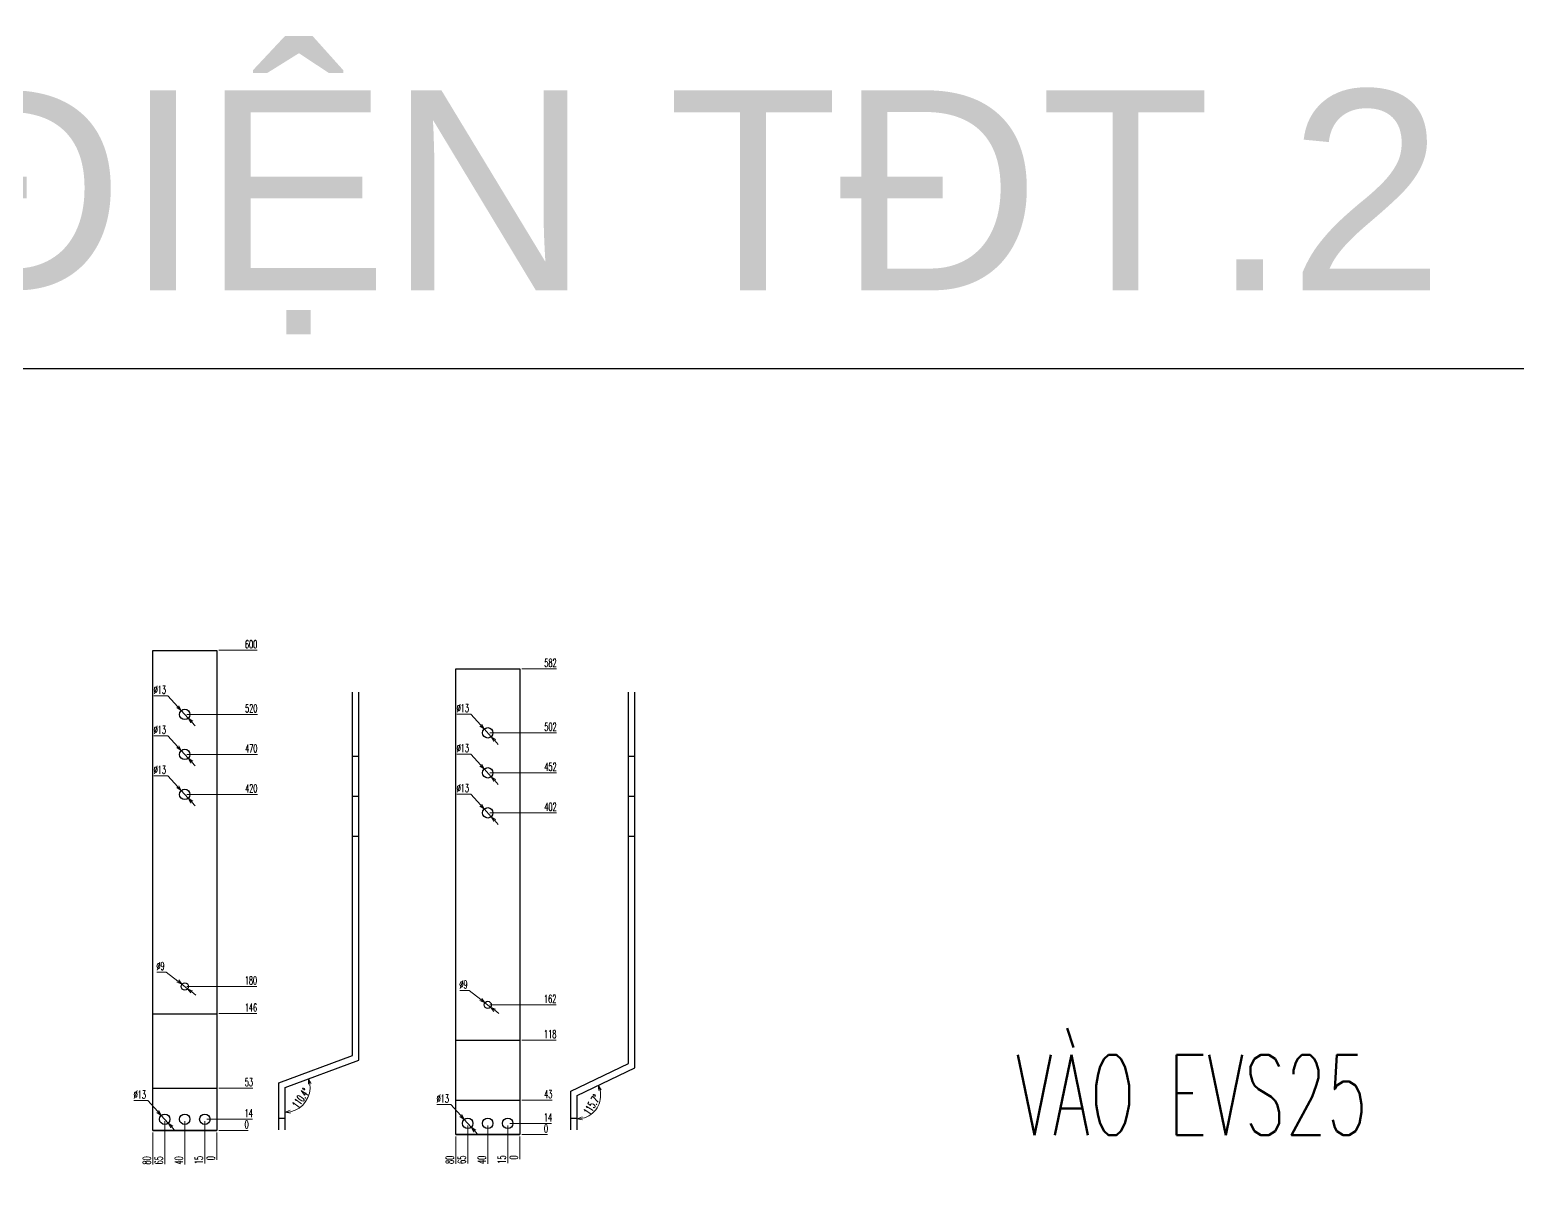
# Model space of a CAD drawing. Header units: millimetres. Extents: x 173893 to 258446, y -176540 to -123824.
# Drawn here: x 198085 to 199944, y -125269 to -123824 of the extents above; entities that cross this region are included whole.
import ezdxf
from ezdxf.enums import TextEntityAlignment as Align

# ---------------------------------------------------------------- set-up
doc = ezdxf.new("R2010")
doc.units = ezdxf.units.MM
doc.header["$LTSCALE"] = 3
doc.layers.add('@.DM. NÉT CHÍNH', color=7, linetype='Continuous')
doc.layers.add('@.VISIBLE', color=7, linetype='Continuous')
doc.styles.add('Ann_w01', font='romans.shx', dxfattribs={"width": 0.6, "bigfont": 'chineset.shx'})
doc.styles.add('Arial', font='arial.ttf')
doc.dimstyles.new('Dim 01_SC05', dxfattribs={"dimscale": 5, "dimtxt": 2, "dimasz": 1.3, "dimexe": 0.5, "dimexo": 0.5, "dimgap": 0.5, "dimtad": 1, "dimtoh": 1, "dimdec": 1, "dimzin": 12, "dimdsep": 46, "dimtxsty": 'Ann_w01', "dimblk": 'OPEN30', "dimcen": 1.5, "dimclrd": 6, "dimclre": 6, "dimclrt": 3, "dimadec": 1, "dimazin": 3, "dimtm": 1e-09, "dimtfac": 1, "dimtdec": 1, "dimtmove": 0, "dimatfit": 3, "dimldrblk": 'OPEN30', "dimfxl": 1, "dimtolj": 1, "dimlwd": 20, "dimlwe": 20, "dimarcsym": 0})

# ---------------------------------------------------------------- blocks, each defined once
blk = doc.blocks.new('*D1988')
at = {"layer": '@.DM. NÉT CHÍNH', "color": 6, "linetype": 'Continuous', "lineweight": 20, "transparency": 16777216}
blk.add_line((198321.4, -125199.7), (198358.3, -125199.7), dxfattribs=at)
at = {"layer": 'Defpoints', "color": 0, "linetype": 'Continuous', "transparency": 16777216}
for p in [(198318.9, -125199.7), (198318.9, -125199.7), (198351.8, -125199.7)]:
    blk.add_point(p, dxfattribs=at)
at = {"layer": '@.DM. NÉT CHÍNH', "color": 3, "linetype": 'Continuous', "transparency": 16777216, "insert": (198356.3, -125192.2), "char_height": 10, "attachment_point": 5, "style": 'Ann_w01'}
blk.add_mtext('\\A1;0', dxfattribs=at)
blk = doc.blocks.new('_Open30')
at = {"color": 0, "linetype": 'ByBlock', "lineweight": -2}
for p, q in [((-1, 0.27), (0, 0)), ((0, 0), (-1, -0.27)), ((0, 0), (-1, 0))]:
    blk.add_line(p, q, dxfattribs=at)
blk = doc.blocks.new('*D1989')
at = {"layer": '@.DM. NÉT CHÍNH', "color": 6, "linetype": 'Continuous', "lineweight": 20, "transparency": 16777216}
blk.add_line((198306.4, -125185.7), (198363.4, -125185.7), dxfattribs=at)
at = {"layer": 'Defpoints', "color": 0, "linetype": 'Continuous', "transparency": 16777216}
for p in [(198303.9, -125185.7), (198351.8, -125185.7), (198318.9, -125199.7)]:
    blk.add_point(p, dxfattribs=at)
at = {"layer": '@.DM. NÉT CHÍNH', "color": 3, "linetype": 'Continuous', "transparency": 16777216, "insert": (198358.8, -125178.2), "char_height": 10, "attachment_point": 5, "style": 'Ann_w01'}
blk.add_mtext('\\A1;14', dxfattribs=at)
blk = doc.blocks.new('*D1990')
at = {"layer": '@.DM. NÉT CHÍNH', "color": 6, "linetype": 'Continuous', "lineweight": 20, "transparency": 16777216}
blk.add_line((198321.4, -125146.7), (198364, -125146.7), dxfattribs=at)
at = {"layer": 'Defpoints', "color": 0, "linetype": 'Continuous', "transparency": 16777216}
for p in [(198318.9, -125146.7), (198351.8, -125146.7), (198318.9, -125199.7)]:
    blk.add_point(p, dxfattribs=at)
at = {"layer": '@.DM. NÉT CHÍNH', "color": 3, "linetype": 'Continuous', "transparency": 16777216, "insert": (198359.1, -125139.2), "char_height": 10, "attachment_point": 5, "style": 'Ann_w01'}
blk.add_mtext('\\A1;53', dxfattribs=at)
blk = doc.blocks.new('*D1991')
at = {"layer": '@.DM. NÉT CHÍNH', "color": 6, "linetype": 'Continuous', "lineweight": 20, "transparency": 16777216}
blk.add_line((198321.4, -125053.7), (198368.8, -125053.7), dxfattribs=at)
at = {"layer": 'Defpoints', "color": 0, "linetype": 'Continuous', "transparency": 16777216}
for p in [(198318.9, -125053.7), (198351.8, -125053.7), (198318.9, -125199.7)]:
    blk.add_point(p, dxfattribs=at)
at = {"layer": '@.DM. NÉT CHÍNH', "color": 3, "linetype": 'Continuous', "transparency": 16777216, "insert": (198361.6, -125046.2), "char_height": 10, "attachment_point": 5, "style": 'Ann_w01'}
blk.add_mtext('\\A1;146', dxfattribs=at)
blk = doc.blocks.new('*D1992')
at = {"layer": '@.DM. NÉT CHÍNH', "color": 6, "linetype": 'Continuous', "lineweight": 20, "transparency": 16777216}
blk.add_line((198281.4, -124779.7), (198369.7, -124779.7), dxfattribs=at)
at = {"layer": 'Defpoints', "color": 0, "linetype": 'Continuous', "transparency": 16777216}
for p in [(198278.9, -124779.7), (198351.8, -124779.7), (198318.9, -125199.7)]:
    blk.add_point(p, dxfattribs=at)
at = {"layer": '@.DM. NÉT CHÍNH', "color": 3, "linetype": 'Continuous', "transparency": 16777216, "insert": (198362, -124772.2), "char_height": 10, "attachment_point": 5, "style": 'Ann_w01'}
blk.add_mtext('\\A1;420', dxfattribs=at)
blk = doc.blocks.new('*D1993')
at = {"layer": '@.DM. NÉT CHÍNH', "color": 6, "linetype": 'Continuous', "lineweight": 20, "transparency": 16777216}
blk.add_line((198281.4, -124729.7), (198369.7, -124729.7), dxfattribs=at)
at = {"layer": 'Defpoints', "color": 0, "linetype": 'Continuous', "transparency": 16777216}
for p in [(198278.9, -124729.7), (198351.8, -124729.7), (198318.9, -125199.7)]:
    blk.add_point(p, dxfattribs=at)
at = {"layer": '@.DM. NÉT CHÍNH', "color": 3, "linetype": 'Continuous', "transparency": 16777216, "insert": (198362, -124722.2), "char_height": 10, "attachment_point": 5, "style": 'Ann_w01'}
blk.add_mtext('\\A1;470', dxfattribs=at)
blk = doc.blocks.new('*D1994')
at = {"layer": '@.DM. NÉT CHÍNH', "color": 6, "linetype": 'Continuous', "lineweight": 20, "transparency": 16777216}
blk.add_line((198281.4, -124679.7), (198369.7, -124679.7), dxfattribs=at)
at = {"layer": 'Defpoints', "color": 0, "linetype": 'Continuous', "transparency": 16777216}
for p in [(198278.9, -124679.7), (198351.8, -124679.7), (198318.9, -125199.7)]:
    blk.add_point(p, dxfattribs=at)
at = {"layer": '@.DM. NÉT CHÍNH', "color": 3, "linetype": 'Continuous', "transparency": 16777216, "insert": (198362, -124672.2), "char_height": 10, "attachment_point": 5, "style": 'Ann_w01'}
blk.add_mtext('\\A1;520', dxfattribs=at)
blk = doc.blocks.new('*D1995')
at = {"layer": '@.DM. NÉT CHÍNH', "color": 6, "linetype": 'Continuous', "lineweight": 20, "transparency": 16777216}
blk.add_line((198321.4, -124599.7), (198369.4, -124599.7), dxfattribs=at)
at = {"layer": 'Defpoints', "color": 0, "linetype": 'Continuous', "transparency": 16777216}
for p in [(198318.9, -124599.7), (198351.8, -124599.7), (198318.9, -125199.7)]:
    blk.add_point(p, dxfattribs=at)
at = {"layer": '@.DM. NÉT CHÍNH', "color": 3, "linetype": 'Continuous', "transparency": 16777216, "insert": (198361.8, -124592.2), "char_height": 10, "attachment_point": 5, "style": 'Ann_w01'}
blk.add_mtext('\\A1;600', dxfattribs=at)
blk = doc.blocks.new('*D1996')
at = {"layer": '@.DM. NÉT CHÍNH', "color": 6, "linetype": 'Continuous', "lineweight": 20, "transparency": 16777216}
blk.add_line((198238.9, -125202.2), (198238.9, -125242), dxfattribs=at)
at = {"layer": 'Defpoints', "color": 0, "linetype": 'Continuous', "transparency": 16777216}
for p in [(198238.9, -125199.7), (198318.9, -125199.7), (198238.9, -125229.8)]:
    blk.add_point(p, dxfattribs=at)
at = {"layer": '@.DM. NÉT CHÍNH', "color": 3, "linetype": 'Continuous', "transparency": 16777216, "insert": (198231.4, -125237.1), "char_height": 10, "attachment_point": 5, "rotation": 90, "style": 'Ann_w01'}
blk.add_mtext('\\A1;80', dxfattribs=at)
blk = doc.blocks.new('*D1997')
at = {"layer": '@.DM. NÉT CHÍNH', "color": 6, "linetype": 'Continuous', "lineweight": 20, "transparency": 16777216}
blk.add_line((198253.9, -125188.2), (198253.9, -125241.7), dxfattribs=at)
at = {"layer": 'Defpoints', "color": 0, "linetype": 'Continuous', "transparency": 16777216}
for p in [(198253.9, -125185.7), (198318.9, -125199.7), (198253.9, -125229.8)]:
    blk.add_point(p, dxfattribs=at)
at = {"layer": '@.DM. NÉT CHÍNH', "color": 3, "linetype": 'Continuous', "transparency": 16777216, "insert": (198246.4, -125237), "char_height": 10, "attachment_point": 5, "rotation": 90, "style": 'Ann_w01'}
blk.add_mtext('\\A1;65', dxfattribs=at)
blk = doc.blocks.new('*D1998')
at = {"layer": '@.DM. NÉT CHÍNH', "color": 6, "linetype": 'Continuous', "lineweight": 20, "transparency": 16777216}
blk.add_line((198278.9, -125188.2), (198278.9, -125242), dxfattribs=at)
at = {"layer": 'Defpoints', "color": 0, "linetype": 'Continuous', "transparency": 16777216}
for p in [(198278.9, -125185.7), (198318.9, -125199.7), (198278.9, -125229.8)]:
    blk.add_point(p, dxfattribs=at)
at = {"layer": '@.DM. NÉT CHÍNH', "color": 3, "linetype": 'Continuous', "transparency": 16777216, "insert": (198271.4, -125237.1), "char_height": 10, "attachment_point": 5, "rotation": 90, "style": 'Ann_w01'}
blk.add_mtext('\\A1;40', dxfattribs=at)
blk = doc.blocks.new('*D1999')
at = {"layer": '@.DM. NÉT CHÍNH', "color": 6, "linetype": 'Continuous', "lineweight": 20, "transparency": 16777216}
blk.add_line((198303.9, -125188.2), (198303.9, -125241.1), dxfattribs=at)
at = {"layer": 'Defpoints', "color": 0, "linetype": 'Continuous', "transparency": 16777216}
for p in [(198303.9, -125185.7), (198318.9, -125199.7), (198303.9, -125229.8)]:
    blk.add_point(p, dxfattribs=at)
at = {"layer": '@.DM. NÉT CHÍNH', "color": 3, "linetype": 'Continuous', "transparency": 16777216, "insert": (198296.4, -125236.7), "char_height": 10, "attachment_point": 5, "rotation": 90, "style": 'Ann_w01'}
blk.add_mtext('\\A1;15', dxfattribs=at)
blk = doc.blocks.new('*D2000')
at = {"layer": '@.DM. NÉT CHÍNH', "color": 6, "linetype": 'Continuous', "lineweight": 20, "transparency": 16777216}
blk.add_line((198318.9, -125202.2), (198318.9, -125236.3), dxfattribs=at)
at = {"layer": 'Defpoints', "color": 0, "linetype": 'Continuous', "transparency": 16777216}
for p in [(198318.9, -125199.7), (198318.9, -125199.7), (198318.9, -125229.8)]:
    blk.add_point(p, dxfattribs=at)
at = {"layer": '@.DM. NÉT CHÍNH', "color": 3, "linetype": 'Continuous', "transparency": 16777216, "insert": (198311.4, -125234.3), "char_height": 10, "attachment_point": 5, "rotation": 90, "style": 'Ann_w01'}
blk.add_mtext('\\A1;0', dxfattribs=at)
blk = doc.blocks.new('*D2001')
at = {"layer": '@.DM. NÉT CHÍNH', "color": 6, "linetype": 'Continuous', "lineweight": 20, "transparency": 16777216}
blk.add_line((198700, -125204.8), (198732.2, -125204.8), dxfattribs=at)
at = {"layer": 'Defpoints', "color": 0, "linetype": 'Continuous', "transparency": 16777216}
for p in [(198657.5, -125204.8), (198697.5, -125204.8), (198725.7, -125204.8)]:
    blk.add_point(p, dxfattribs=at)
at = {"layer": '@.DM. NÉT CHÍNH', "color": 3, "linetype": 'Continuous', "transparency": 16777216, "insert": (198730.2, -125197.3), "char_height": 10, "attachment_point": 5, "style": 'Ann_w01'}
blk.add_mtext('\\A1;0', dxfattribs=at)
blk = doc.blocks.new('*D2002')
at = {"layer": '@.DM. NÉT CHÍNH', "color": 6, "linetype": 'Continuous', "lineweight": 20, "transparency": 16777216}
blk.add_line((198685, -125190.8), (198737.3, -125190.8), dxfattribs=at)
at = {"layer": 'Defpoints', "color": 0, "linetype": 'Continuous', "transparency": 16777216}
for p in [(198682.5, -125190.8), (198725.7, -125190.8), (198657.5, -125204.8)]:
    blk.add_point(p, dxfattribs=at)
at = {"layer": '@.DM. NÉT CHÍNH', "color": 3, "linetype": 'Continuous', "transparency": 16777216, "insert": (198732.8, -125183.3), "char_height": 10, "attachment_point": 5, "style": 'Ann_w01'}
blk.add_mtext('\\A1;14', dxfattribs=at)
blk = doc.blocks.new('*D2003')
at = {"layer": '@.DM. NÉT CHÍNH', "color": 6, "linetype": 'Continuous', "lineweight": 20, "transparency": 16777216}
blk.add_line((198700, -125161.8), (198737.9, -125161.8), dxfattribs=at)
at = {"layer": 'Defpoints', "color": 0, "linetype": 'Continuous', "transparency": 16777216}
for p in [(198697.5, -125161.8), (198725.7, -125161.8), (198657.5, -125204.8)]:
    blk.add_point(p, dxfattribs=at)
at = {"layer": '@.DM. NÉT CHÍNH', "color": 3, "linetype": 'Continuous', "transparency": 16777216, "insert": (198733.1, -125154.3), "char_height": 10, "attachment_point": 5, "style": 'Ann_w01'}
blk.add_mtext('\\A1;43', dxfattribs=at)
blk = doc.blocks.new('*D2004')
at = {"layer": '@.DM. NÉT CHÍNH', "color": 6, "linetype": 'Continuous', "lineweight": 20, "transparency": 16777216}
blk.add_line((198700, -125086.8), (198742.8, -125086.8), dxfattribs=at)
at = {"layer": 'Defpoints', "color": 0, "linetype": 'Continuous', "transparency": 16777216}
for p in [(198697.5, -125086.8), (198725.7, -125086.8), (198657.5, -125204.8)]:
    blk.add_point(p, dxfattribs=at)
at = {"layer": '@.DM. NÉT CHÍNH', "color": 3, "linetype": 'Continuous', "transparency": 16777216, "insert": (198735.5, -125079.3), "char_height": 10, "attachment_point": 5, "style": 'Ann_w01'}
blk.add_mtext('\\A1;118', dxfattribs=at)
blk = doc.blocks.new('*D2005')
at = {"layer": '@.DM. NÉT CHÍNH', "color": 6, "linetype": 'Continuous', "lineweight": 20, "transparency": 16777216}
blk.add_line((198660, -124802.8), (198743.6, -124802.8), dxfattribs=at)
at = {"layer": 'Defpoints', "color": 0, "linetype": 'Continuous', "transparency": 16777216}
for p in [(198657.5, -124802.8), (198725.7, -124802.8), (198657.5, -125204.8)]:
    blk.add_point(p, dxfattribs=at)
at = {"layer": '@.DM. NÉT CHÍNH', "color": 3, "linetype": 'Continuous', "transparency": 16777216, "insert": (198735.9, -124795.3), "char_height": 10, "attachment_point": 5, "style": 'Ann_w01'}
blk.add_mtext('\\A1;402', dxfattribs=at)
blk = doc.blocks.new('*D2006')
at = {"layer": '@.DM. NÉT CHÍNH', "color": 6, "linetype": 'Continuous', "lineweight": 20, "transparency": 16777216}
blk.add_line((198660, -124752.8), (198743.6, -124752.8), dxfattribs=at)
at = {"layer": 'Defpoints', "color": 0, "linetype": 'Continuous', "transparency": 16777216}
for p in [(198657.5, -124752.8), (198725.7, -124752.8), (198657.5, -125204.8)]:
    blk.add_point(p, dxfattribs=at)
at = {"layer": '@.DM. NÉT CHÍNH', "color": 3, "linetype": 'Continuous', "transparency": 16777216, "insert": (198735.9, -124745.3), "char_height": 10, "attachment_point": 5, "style": 'Ann_w01'}
blk.add_mtext('\\A1;452', dxfattribs=at)
blk = doc.blocks.new('*D2007')
at = {"layer": '@.DM. NÉT CHÍNH', "color": 6, "linetype": 'Continuous', "lineweight": 20, "transparency": 16777216}
blk.add_line((198660, -124702.8), (198743.6, -124702.8), dxfattribs=at)
at = {"layer": 'Defpoints', "color": 0, "linetype": 'Continuous', "transparency": 16777216}
for p in [(198657.5, -124702.8), (198725.7, -124702.8), (198657.5, -125204.8)]:
    blk.add_point(p, dxfattribs=at)
at = {"layer": '@.DM. NÉT CHÍNH', "color": 3, "linetype": 'Continuous', "transparency": 16777216, "insert": (198735.9, -124695.3), "char_height": 10, "attachment_point": 5, "style": 'Ann_w01'}
blk.add_mtext('\\A1;502', dxfattribs=at)
blk = doc.blocks.new('*D2008')
at = {"layer": '@.DM. NÉT CHÍNH', "color": 6, "linetype": 'Continuous', "lineweight": 20, "transparency": 16777216}
blk.add_line((198700, -124622.8), (198743.6, -124622.8), dxfattribs=at)
at = {"layer": 'Defpoints', "color": 0, "linetype": 'Continuous', "transparency": 16777216}
for p in [(198697.5, -124622.8), (198725.7, -124622.8), (198657.5, -125204.8)]:
    blk.add_point(p, dxfattribs=at)
at = {"layer": '@.DM. NÉT CHÍNH', "color": 3, "linetype": 'Continuous', "transparency": 16777216, "insert": (198735.9, -124615.3), "char_height": 10, "attachment_point": 5, "style": 'Ann_w01'}
blk.add_mtext('\\A1;582', dxfattribs=at)
blk = doc.blocks.new('*D2009')
at = {"layer": '@.DM. NÉT CHÍNH', "color": 6, "linetype": 'Continuous', "lineweight": 20, "transparency": 16777216}
blk.add_line((198617.5, -125207.3), (198617.5, -125241.3), dxfattribs=at)
at = {"layer": 'Defpoints', "color": 0, "linetype": 'Continuous', "transparency": 16777216}
for p in [(198617.5, -125204.8), (198697.5, -125204.8), (198617.5, -125229)]:
    blk.add_point(p, dxfattribs=at)
at = {"layer": '@.DM. NÉT CHÍNH', "color": 3, "linetype": 'Continuous', "transparency": 16777216, "insert": (198610, -125236.4), "char_height": 10, "attachment_point": 5, "rotation": 90, "style": 'Ann_w01'}
blk.add_mtext('\\A1;80', dxfattribs=at)
blk = doc.blocks.new('*D2010')
at = {"layer": '@.DM. NÉT CHÍNH', "color": 6, "linetype": 'Continuous', "lineweight": 20, "transparency": 16777216}
blk.add_line((198632.5, -125193.3), (198632.5, -125241), dxfattribs=at)
at = {"layer": 'Defpoints', "color": 0, "linetype": 'Continuous', "transparency": 16777216}
for p in [(198632.5, -125190.8), (198697.5, -125204.8), (198632.5, -125229)]:
    blk.add_point(p, dxfattribs=at)
at = {"layer": '@.DM. NÉT CHÍNH', "color": 3, "linetype": 'Continuous', "transparency": 16777216, "insert": (198625, -125236.3), "char_height": 10, "attachment_point": 5, "rotation": 90, "style": 'Ann_w01'}
blk.add_mtext('\\A1;65', dxfattribs=at)
blk = doc.blocks.new('*D2011')
at = {"layer": '@.DM. NÉT CHÍNH', "color": 6, "linetype": 'Continuous', "lineweight": 20, "transparency": 16777216}
blk.add_line((198657.5, -125193.3), (198657.5, -125241.3), dxfattribs=at)
at = {"layer": 'Defpoints', "color": 0, "linetype": 'Continuous', "transparency": 16777216}
for p in [(198657.5, -125190.8), (198697.5, -125204.8), (198657.5, -125229)]:
    blk.add_point(p, dxfattribs=at)
at = {"layer": '@.DM. NÉT CHÍNH', "color": 3, "linetype": 'Continuous', "transparency": 16777216, "insert": (198650, -125236.4), "char_height": 10, "attachment_point": 5, "rotation": 90, "style": 'Ann_w01'}
blk.add_mtext('\\A1;40', dxfattribs=at)
blk = doc.blocks.new('*D2012')
at = {"layer": '@.DM. NÉT CHÍNH', "color": 6, "linetype": 'Continuous', "lineweight": 20, "transparency": 16777216}
blk.add_line((198682.5, -125193.3), (198682.5, -125240.4), dxfattribs=at)
at = {"layer": 'Defpoints', "color": 0, "linetype": 'Continuous', "transparency": 16777216}
for p in [(198682.5, -125190.8), (198697.5, -125204.8), (198682.5, -125229)]:
    blk.add_point(p, dxfattribs=at)
at = {"layer": '@.DM. NÉT CHÍNH', "color": 3, "linetype": 'Continuous', "transparency": 16777216, "insert": (198675, -125236), "char_height": 10, "attachment_point": 5, "rotation": 90, "style": 'Ann_w01'}
blk.add_mtext('\\A1;15', dxfattribs=at)
blk = doc.blocks.new('*D2013')
at = {"layer": '@.DM. NÉT CHÍNH', "color": 6, "linetype": 'Continuous', "lineweight": 20, "transparency": 16777216}
blk.add_line((198697.5, -125207.3), (198697.5, -125235.5), dxfattribs=at)
at = {"layer": 'Defpoints', "color": 0, "linetype": 'Continuous', "transparency": 16777216}
for p in [(198697.5, -125204.8), (198697.5, -125204.8), (198697.5, -125229)]:
    blk.add_point(p, dxfattribs=at)
at = {"layer": '@.DM. NÉT CHÍNH', "color": 3, "linetype": 'Continuous', "transparency": 16777216, "insert": (198690, -125233.5), "char_height": 10, "attachment_point": 5, "rotation": 90, "style": 'Ann_w01'}
blk.add_mtext('\\A1;0', dxfattribs=at)
blk = doc.blocks.new('*D2021')
at = {"layer": '@.DM. NÉT CHÍNH', "color": 6, "linetype": 'Continuous', "lineweight": 20, "transparency": 16777216}
for p, q in [((198240.1, -124656.4), (198257.8, -124656.4)), ((198257.8, -124656.4), (198270.2, -124670.1)), ((198283.3, -124684.5), (198274.6, -124674.9)), ((198287.7, -124689.4), (198292, -124694.2))]:
    blk.add_line(p, q, dxfattribs=at)
at = {"layer": 'Defpoints', "color": 0, "linetype": 'Continuous', "transparency": 16777216}
for p in [(198274.6, -124674.9), (198283.3, -124684.5)]:
    blk.add_point(p, dxfattribs=at)
at = {"layer": '@.DM. NÉT CHÍNH', "color": 6, "linetype": 'Continuous', "lineweight": 20, "transparency": 16777216, "xscale": 6.5, "yscale": 6.5, "zscale": 6.5}
for p, rotation in [((198274.6, -124674.9), 312.1619045778143), ((198283.3, -124684.5), 132.1619045778143)]:
    blk.add_blockref('_Open30', p, dxfattribs=dict(at, rotation=rotation))
at = {"layer": '@.DM. NÉT CHÍNH', "color": 3, "linetype": 'Continuous', "transparency": 16777216, "insert": (198247.7, -124648.9), "char_height": 10, "attachment_point": 5, "style": 'Ann_w01'}
blk.add_mtext('\\A1;∅13', dxfattribs=at)
blk = doc.blocks.new('*D2022')
at = {"layer": '@.DM. NÉT CHÍNH', "color": 6, "linetype": 'Continuous', "lineweight": 20, "transparency": 16777216}
for p, q in [((198240.1, -124706.4), (198257.8, -124706.4)), ((198257.8, -124706.4), (198270.2, -124720.1)), ((198283.3, -124734.5), (198274.6, -124724.9)), ((198287.7, -124739.4), (198292, -124744.2))]:
    blk.add_line(p, q, dxfattribs=at)
at = {"layer": 'Defpoints', "color": 0, "linetype": 'Continuous', "transparency": 16777216}
for p in [(198274.6, -124724.9), (198283.3, -124734.5)]:
    blk.add_point(p, dxfattribs=at)
at = {"layer": '@.DM. NÉT CHÍNH', "color": 6, "linetype": 'Continuous', "lineweight": 20, "transparency": 16777216, "xscale": 6.5, "yscale": 6.5, "zscale": 6.5}
for p, rotation in [((198274.6, -124724.9), 312.1619045791238), ((198283.3, -124734.5), 132.1619045791237)]:
    blk.add_blockref('_Open30', p, dxfattribs=dict(at, rotation=rotation))
at = {"layer": '@.DM. NÉT CHÍNH', "color": 3, "linetype": 'Continuous', "transparency": 16777216, "insert": (198247.7, -124698.9), "char_height": 10, "attachment_point": 5, "style": 'Ann_w01'}
blk.add_mtext('\\A1;∅13', dxfattribs=at)
blk = doc.blocks.new('*D2023')
at = {"layer": '@.DM. NÉT CHÍNH', "color": 6, "linetype": 'Continuous', "lineweight": 20, "transparency": 16777216}
for p, q in [((198240.1, -124756.4), (198257.8, -124756.4)), ((198257.8, -124756.4), (198270.2, -124770.1)), ((198283.3, -124784.5), (198274.6, -124774.9)), ((198287.7, -124789.4), (198292, -124794.2))]:
    blk.add_line(p, q, dxfattribs=at)
at = {"layer": 'Defpoints', "color": 0, "linetype": 'Continuous', "transparency": 16777216}
for p in [(198274.6, -124774.9), (198283.3, -124784.5)]:
    blk.add_point(p, dxfattribs=at)
at = {"layer": '@.DM. NÉT CHÍNH', "color": 6, "linetype": 'Continuous', "lineweight": 20, "transparency": 16777216, "xscale": 6.5, "yscale": 6.5, "zscale": 6.5}
for p, rotation in [((198274.6, -124774.9), 312.1619045780528), ((198283.3, -124784.5), 132.1619045780527)]:
    blk.add_blockref('_Open30', p, dxfattribs=dict(at, rotation=rotation))
at = {"layer": '@.DM. NÉT CHÍNH', "color": 3, "linetype": 'Continuous', "transparency": 16777216, "insert": (198247.7, -124748.9), "char_height": 10, "attachment_point": 5, "style": 'Ann_w01'}
blk.add_mtext('\\A1;∅13', dxfattribs=at)
blk = doc.blocks.new('*D2024')
at = {"layer": '@.DM. NÉT CHÍNH', "color": 6, "linetype": 'Continuous', "lineweight": 20, "transparency": 16777216}
for p, q in [((198618.7, -124679.4), (198636.4, -124679.4)), ((198636.4, -124679.4), (198648.8, -124693.1)), ((198661.9, -124707.6), (198653.2, -124697.9)), ((198666.2, -124712.4), (198670.6, -124717.2))]:
    blk.add_line(p, q, dxfattribs=at)
at = {"layer": 'Defpoints', "color": 0, "linetype": 'Continuous', "transparency": 16777216}
for p in [(198653.2, -124697.9), (198661.9, -124707.6)]:
    blk.add_point(p, dxfattribs=at)
at = {"layer": '@.DM. NÉT CHÍNH', "color": 6, "linetype": 'Continuous', "lineweight": 20, "transparency": 16777216, "xscale": 6.5, "yscale": 6.5, "zscale": 6.5}
for p, rotation in [((198653.2, -124697.9), 312.1619045781999), ((198661.9, -124707.6), 132.1619045781999)]:
    blk.add_blockref('_Open30', p, dxfattribs=dict(at, rotation=rotation))
at = {"layer": '@.DM. NÉT CHÍNH', "color": 3, "linetype": 'Continuous', "transparency": 16777216, "insert": (198626.3, -124671.9), "char_height": 10, "attachment_point": 5, "style": 'Ann_w01'}
blk.add_mtext('\\A1;∅13', dxfattribs=at)
blk = doc.blocks.new('*D2025')
at = {"layer": '@.DM. NÉT CHÍNH', "color": 6, "linetype": 'Continuous', "lineweight": 20, "transparency": 16777216}
for p, q in [((198618.7, -124729.4), (198636.4, -124729.4)), ((198636.4, -124729.4), (198648.8, -124743.1)), ((198661.9, -124757.6), (198653.2, -124747.9)), ((198666.2, -124762.4), (198670.6, -124767.2))]:
    blk.add_line(p, q, dxfattribs=at)
at = {"layer": 'Defpoints', "color": 0, "linetype": 'Continuous', "transparency": 16777216}
for p in [(198653.2, -124747.9), (198661.9, -124757.6)]:
    blk.add_point(p, dxfattribs=at)
at = {"layer": '@.DM. NÉT CHÍNH', "color": 6, "linetype": 'Continuous', "lineweight": 20, "transparency": 16777216, "xscale": 6.5, "yscale": 6.5, "zscale": 6.5}
for p, rotation in [((198653.2, -124747.9), 312.1619045776563), ((198661.9, -124757.6), 132.1619045776563)]:
    blk.add_blockref('_Open30', p, dxfattribs=dict(at, rotation=rotation))
at = {"layer": '@.DM. NÉT CHÍNH', "color": 3, "linetype": 'Continuous', "transparency": 16777216, "insert": (198626.3, -124721.9), "char_height": 10, "attachment_point": 5, "style": 'Ann_w01'}
blk.add_mtext('\\A1;∅13', dxfattribs=at)
blk = doc.blocks.new('*D2026')
at = {"layer": '@.DM. NÉT CHÍNH', "color": 6, "linetype": 'Continuous', "lineweight": 20, "transparency": 16777216}
for p, q in [((198618.7, -124779.4), (198636.4, -124779.4)), ((198636.4, -124779.4), (198648.8, -124793.1)), ((198661.9, -124807.6), (198653.2, -124797.9)), ((198666.2, -124812.4), (198670.6, -124817.2))]:
    blk.add_line(p, q, dxfattribs=at)
at = {"layer": 'Defpoints', "color": 0, "linetype": 'Continuous', "transparency": 16777216}
for p in [(198653.2, -124797.9), (198661.9, -124807.6)]:
    blk.add_point(p, dxfattribs=at)
at = {"layer": '@.DM. NÉT CHÍNH', "color": 6, "linetype": 'Continuous', "lineweight": 20, "transparency": 16777216, "xscale": 6.5, "yscale": 6.5, "zscale": 6.5}
for p, rotation in [((198653.2, -124797.9), 312.1619045789425), ((198661.9, -124807.6), 132.1619045789425)]:
    blk.add_blockref('_Open30', p, dxfattribs=dict(at, rotation=rotation))
at = {"layer": '@.DM. NÉT CHÍNH', "color": 3, "linetype": 'Continuous', "transparency": 16777216, "insert": (198626.3, -124771.9), "char_height": 10, "attachment_point": 5, "style": 'Ann_w01'}
blk.add_mtext('\\A1;∅13', dxfattribs=at)
blk = doc.blocks.new('*D2027')
at = {"layer": '@.DM. NÉT CHÍNH', "color": 6, "linetype": 'Continuous', "lineweight": 20, "transparency": 16777216}
for p, q in [((198593.7, -125167.4), (198611.4, -125167.4)), ((198611.4, -125167.4), (198623.8, -125181.1)), ((198636.9, -125195.6), (198628.2, -125185.9)), ((198641.2, -125200.4), (198645.6, -125205.2))]:
    blk.add_line(p, q, dxfattribs=at)
at = {"layer": 'Defpoints', "color": 0, "linetype": 'Continuous', "transparency": 16777216}
for p in [(198628.2, -125185.9), (198636.9, -125195.6)]:
    blk.add_point(p, dxfattribs=at)
at = {"layer": '@.DM. NÉT CHÍNH', "color": 6, "linetype": 'Continuous', "lineweight": 20, "transparency": 16777216, "xscale": 6.5, "yscale": 6.5, "zscale": 6.5}
for p, rotation in [((198628.2, -125185.9), 312.1619045775361), ((198636.9, -125195.6), 132.1619045775361)]:
    blk.add_blockref('_Open30', p, dxfattribs=dict(at, rotation=rotation))
at = {"layer": '@.DM. NÉT CHÍNH', "color": 3, "linetype": 'Continuous', "transparency": 16777216, "insert": (198601.3, -125159.9), "char_height": 10, "attachment_point": 5, "style": 'Ann_w01'}
blk.add_mtext('\\A1;∅13', dxfattribs=at)
blk = doc.blocks.new('*D2028')
at = {"layer": '@.DM. NÉT CHÍNH', "color": 6, "linetype": 'Continuous', "lineweight": 20, "transparency": 16777216}
for p, q in [((198215.1, -125162.4), (198232.8, -125162.4)), ((198232.8, -125162.4), (198245.2, -125176.1)), ((198258.3, -125190.5), (198249.6, -125180.9)), ((198262.7, -125195.4), (198267, -125200.2))]:
    blk.add_line(p, q, dxfattribs=at)
at = {"layer": 'Defpoints', "color": 0, "linetype": 'Continuous', "transparency": 16777216}
for p in [(198249.6, -125180.9), (198258.3, -125190.5)]:
    blk.add_point(p, dxfattribs=at)
at = {"layer": '@.DM. NÉT CHÍNH', "color": 6, "linetype": 'Continuous', "lineweight": 20, "transparency": 16777216, "xscale": 6.5, "yscale": 6.5, "zscale": 6.5}
for p, rotation in [((198249.6, -125180.9), 312.1619045783489), ((198258.3, -125190.5), 132.1619045783488)]:
    blk.add_blockref('_Open30', p, dxfattribs=dict(at, rotation=rotation))
at = {"layer": '@.DM. NÉT CHÍNH', "color": 3, "linetype": 'Continuous', "transparency": 16777216, "insert": (198222.7, -125154.9), "char_height": 10, "attachment_point": 5, "style": 'Ann_w01'}
blk.add_mtext('\\A1;∅13', dxfattribs=at)
blk = doc.blocks.new('*D2256')
at = {"layer": '@.DM. NÉT CHÍNH', "color": 6, "linetype": 'Continuous', "lineweight": 20, "transparency": 16777216}
for p, q in [((198243.9, -125001.7), (198255.6, -125001.7)), ((198255.6, -125001.7), (198270.2, -125013)), ((198282.5, -125022.5), (198275.4, -125017)), ((198287.6, -125026.5), (198292.8, -125030.4))]:
    blk.add_line(p, q, dxfattribs=at)
at = {"layer": 'Defpoints', "color": 0, "linetype": 'Continuous', "transparency": 16777216}
for p in [(198275.4, -125017), (198282.5, -125022.5)]:
    blk.add_point(p, dxfattribs=at)
at = {"layer": '@.DM. NÉT CHÍNH', "color": 6, "linetype": 'Continuous', "lineweight": 20, "transparency": 16777216, "xscale": 6.5, "yscale": 6.5, "zscale": 6.5}
for p, rotation in [((198275.4, -125017), 322.3327803955999), ((198282.5, -125022.5), 142.3327803955999)]:
    blk.add_blockref('_Open30', p, dxfattribs=dict(at, rotation=rotation))
at = {"layer": '@.DM. NÉT CHÍNH', "color": 3, "linetype": 'Continuous', "transparency": 16777216, "insert": (198248.5, -124994.2), "char_height": 10, "attachment_point": 5, "style": 'Ann_w01'}
blk.add_mtext('\\A1;∅9', dxfattribs=at)
blk = doc.blocks.new('*D2257')
at = {"layer": '@.DM. NÉT CHÍNH', "color": 6, "linetype": 'Continuous', "lineweight": 20, "transparency": 16777216}
for p, q in [((198622.5, -125024.7), (198634.2, -125024.7)), ((198634.2, -125024.7), (198648.8, -125036)), ((198661.1, -125045.5), (198654, -125040)), ((198666.2, -125049.5), (198671.4, -125053.5))]:
    blk.add_line(p, q, dxfattribs=at)
at = {"layer": 'Defpoints', "color": 0, "linetype": 'Continuous', "transparency": 16777216}
for p in [(198654, -125040), (198661.1, -125045.5)]:
    blk.add_point(p, dxfattribs=at)
at = {"layer": '@.DM. NÉT CHÍNH', "color": 6, "linetype": 'Continuous', "lineweight": 20, "transparency": 16777216, "xscale": 6.5, "yscale": 6.5, "zscale": 6.5}
for p, rotation in [((198654, -125040), 322.3327803959061), ((198661.1, -125045.5), 142.3327803959061)]:
    blk.add_blockref('_Open30', p, dxfattribs=dict(at, rotation=rotation))
at = {"layer": '@.DM. NÉT CHÍNH', "color": 3, "linetype": 'Continuous', "transparency": 16777216, "insert": (198627.1, -125017.2), "char_height": 10, "attachment_point": 5, "style": 'Ann_w01'}
blk.add_mtext('\\A1;∅9', dxfattribs=at)
blk = doc.blocks.new('*D2262')
at = {"layer": '@.DM. NÉT CHÍNH', "color": 6, "linetype": 'Continuous', "lineweight": 20, "transparency": 16777216}
blk.add_line((198321.4, -125199.7), (198358.3, -125199.7), dxfattribs=at)
at = {"layer": 'Defpoints', "color": 0, "linetype": 'Continuous', "transparency": 16777216}
for p in [(198278.9, -125199.7), (198318.9, -125199.7), (198351.8, -125199.7)]:
    blk.add_point(p, dxfattribs=at)
at = {"layer": '@.DM. NÉT CHÍNH', "color": 3, "linetype": 'Continuous', "transparency": 16777216, "insert": (198356.3, -125192.2), "char_height": 10, "attachment_point": 5, "style": 'Ann_w01'}
blk.add_mtext('\\A1;0', dxfattribs=at)
blk = doc.blocks.new('*D2263')
at = {"layer": '@.DM. NÉT CHÍNH', "color": 6, "linetype": 'Continuous', "lineweight": 20, "transparency": 16777216}
blk.add_line((198281.4, -125019.7), (198368.8, -125019.7), dxfattribs=at)
at = {"layer": 'Defpoints', "color": 0, "linetype": 'Continuous', "transparency": 16777216}
for p in [(198278.9, -125019.7), (198351.8, -125019.7), (198278.9, -125199.7)]:
    blk.add_point(p, dxfattribs=at)
at = {"layer": '@.DM. NÉT CHÍNH', "color": 3, "linetype": 'Continuous', "transparency": 16777216, "insert": (198361.6, -125012.2), "char_height": 10, "attachment_point": 5, "style": 'Ann_w01'}
blk.add_mtext('\\A1;180', dxfattribs=at)
blk = doc.blocks.new('*D2264')
at = {"layer": '@.DM. NÉT CHÍNH', "color": 6, "linetype": 'Continuous', "lineweight": 20, "transparency": 16777216}
blk.add_line((198321.4, -124599.7), (198369.4, -124599.7), dxfattribs=at)
at = {"layer": 'Defpoints', "color": 0, "linetype": 'Continuous', "transparency": 16777216}
for p in [(198318.9, -124599.7), (198351.8, -124599.7), (198278.9, -125199.7)]:
    blk.add_point(p, dxfattribs=at)
at = {"layer": '@.DM. NÉT CHÍNH', "color": 3, "linetype": 'Continuous', "transparency": 16777216, "insert": (198361.8, -124592.2), "char_height": 10, "attachment_point": 5, "style": 'Ann_w01'}
blk.add_mtext('\\A1;600', dxfattribs=at)
blk = doc.blocks.new('*D2265')
at = {"layer": '@.DM. NÉT CHÍNH', "color": 6, "linetype": 'Continuous', "lineweight": 20, "transparency": 16777216}
blk.add_line((198700, -125204.8), (198732.2, -125204.8), dxfattribs=at)
at = {"layer": 'Defpoints', "color": 0, "linetype": 'Continuous', "transparency": 16777216}
for p in [(198657.5, -125204.8), (198697.5, -125204.8), (198725.7, -125204.8)]:
    blk.add_point(p, dxfattribs=at)
at = {"layer": '@.DM. NÉT CHÍNH', "color": 3, "linetype": 'Continuous', "transparency": 16777216, "insert": (198730.2, -125197.3), "char_height": 10, "attachment_point": 5, "style": 'Ann_w01'}
blk.add_mtext('\\A1;0', dxfattribs=at)
blk = doc.blocks.new('*D2266')
at = {"layer": '@.DM. NÉT CHÍNH', "color": 6, "linetype": 'Continuous', "lineweight": 20, "transparency": 16777216}
blk.add_line((198660, -125042.8), (198742.8, -125042.8), dxfattribs=at)
at = {"layer": 'Defpoints', "color": 0, "linetype": 'Continuous', "transparency": 16777216}
for p in [(198657.5, -125042.8), (198725.7, -125042.8), (198657.5, -125204.8)]:
    blk.add_point(p, dxfattribs=at)
at = {"layer": '@.DM. NÉT CHÍNH', "color": 3, "linetype": 'Continuous', "transparency": 16777216, "insert": (198735.5, -125035.3), "char_height": 10, "attachment_point": 5, "style": 'Ann_w01'}
blk.add_mtext('\\A1;162', dxfattribs=at)
blk = doc.blocks.new('*D2267')
at = {"layer": '@.DM. NÉT CHÍNH', "color": 6, "linetype": 'Continuous', "lineweight": 20, "transparency": 16777216}
blk.add_line((198700, -124622.8), (198743.6, -124622.8), dxfattribs=at)
at = {"layer": 'Defpoints', "color": 0, "linetype": 'Continuous', "transparency": 16777216}
for p in [(198697.5, -124622.8), (198725.7, -124622.8), (198657.5, -125204.8)]:
    blk.add_point(p, dxfattribs=at)
at = {"layer": '@.DM. NÉT CHÍNH', "color": 3, "linetype": 'Continuous', "transparency": 16777216, "insert": (198735.9, -124615.3), "char_height": 10, "attachment_point": 5, "style": 'Ann_w01'}
blk.add_mtext('\\A1;582', dxfattribs=at)
blk = doc.blocks.new('*D4078')
at = {"layer": '@.DM. NÉT CHÍNH', "color": 6, "linetype": 'Continuous', "lineweight": 20, "transparency": 16777216}
blk.add_arc((198769.2, -125155.9), 29.3, 282.7463, 12.9667, dxfattribs=at)
at = {"layer": 'Defpoints', "color": 0, "linetype": 'Continuous', "transparency": 16777216}
for p in [(198841.2, -125121.2), (198769.2, -125155.9), (198769.2, -125155.9), (198787.4, -125178.8), (198769.2, -125198.9)]:
    blk.add_point(p, dxfattribs=at)
at = {"layer": '@.DM. NÉT CHÍNH', "color": 6, "linetype": 'Continuous', "lineweight": 20, "transparency": 16777216, "xscale": 6.5, "yscale": 6.5, "zscale": 6.5}
for p, rotation in [((198795.6, -125143.2), 109.3398527670591), ((198769.2, -125185.2), 186.3731518243129)]:
    blk.add_blockref('_Open30', p, dxfattribs=dict(at, rotation=rotation))
at = {"layer": '@.DM. NÉT CHÍNH', "color": 3, "linetype": 'Continuous', "transparency": 16777216, "insert": (198787.6, -125167.5), "char_height": 10, "attachment_point": 5, "rotation": 57.8565, "style": 'Ann_w01'}
blk.add_mtext('\\A1;115.7°', dxfattribs=at)
blk = doc.blocks.new('*D4079')
at = {"layer": '@.DM. NÉT CHÍNH', "color": 6, "linetype": 'Continuous', "lineweight": 20, "transparency": 16777216}
blk.add_arc((198404.5, -125145.9), 31, 282.0311, 8.3479, dxfattribs=at)
at = {"layer": 'Defpoints', "color": 0, "linetype": 'Continuous', "transparency": 16777216}
for p in [(198496.5, -125111.7), (198404.5, -125145.9), (198404.5, -125145.9), (198423.1, -125170.8), (198404.5, -125198.9)]:
    blk.add_point(p, dxfattribs=at)
at = {"layer": '@.DM. NÉT CHÍNH', "color": 6, "linetype": 'Continuous', "lineweight": 20, "transparency": 16777216, "xscale": 6.5, "yscale": 6.5, "zscale": 6.5}
for p, rotation in [((198433.6, -125135.1), 104.363414836409), ((198404.5, -125176.9), 186.0155284254119)]:
    blk.add_blockref('_Open30', p, dxfattribs=dict(at, rotation=rotation))
at = {"layer": '@.DM. NÉT CHÍNH', "color": 3, "linetype": 'Continuous', "transparency": 16777216, "insert": (198423.8, -125159.3), "char_height": 10, "attachment_point": 5, "rotation": 55.1895, "style": 'Ann_w01'}
blk.add_mtext('\\A1;110.4°', dxfattribs=at)

msp = doc.modelspace()

# ---------------------------------------------------------------- linework, layer by layer
at = {"layer": '@.DM. NÉT CHÍNH', "linetype": 'Continuous'}
msp.add_lwpolyline([(191169.37, -124247.34), (215177.7, -124247.34), (215177.7, -137826.43), (191169.37, -137826.43)], close=True, dxfattribs=at)
at = {"layer": '@.VISIBLE', "color": 4}
for p, q in [((198488.53, -124732.05), (198496.53, -124732.05)), ((198833.22, -124732.05), (198841.22, -124732.05)), ((198488.53, -124782.05), (198496.53, -124782.05)), ((198833.22, -124782.05), (198841.22, -124782.05)), ((198488.53, -124832.05), (198496.53, -124832.05)), ((198833.22, -124832.05), (198841.22, -124832.05)), ((198396.49, -125184.44), (198404.49, -125184.44)), ((198761.18, -125184.44), (198769.18, -125184.44)), ((198238.94, -125199.73), (198318.94, -125199.73)), ((198617.51, -125204.77), (198697.51, -125204.77))]:
    msp.add_line(p, q, dxfattribs=at)
for points in [[(198238.94, -125199.73), (198238.94, -124599.73), (198318.94, -124599.73), (198318.94, -125199.73)], [(198617.51, -125204.77), (198617.51, -124622.77), (198697.51, -124622.77), (198697.51, -125204.77)], [(198238.94, -125199.73), (198238.94, -125053.73), (198318.94, -125053.73), (198318.94, -125199.73)], [(198617.51, -125204.77), (198617.51, -125086.77), (198697.51, -125086.77), (198697.51, -125204.77)], [(198238.94, -125199.73), (198238.94, -125146.73), (198318.94, -125146.73), (198318.94, -125199.73)], [(198617.51, -125204.77), (198617.51, -125161.77), (198697.51, -125161.77), (198697.51, -125204.77)]]:
    msp.add_lwpolyline(points, close=True, dxfattribs=at)
for points in [[(198396.49, -125198.94), (198396.49, -125140.35), (198488.53, -125106.16), (198488.53, -124652.05)], [(198404.49, -125198.94), (198404.49, -125145.92), (198496.53, -125111.72), (198496.53, -124652.05)], [(198761.18, -125198.94), (198761.18, -125150.74), (198833.22, -125116.05), (198833.22, -124652.05)], [(198769.18, -125198.94), (198769.18, -125155.92), (198841.22, -125121.22), (198841.22, -124652.05)]]:
    msp.add_lwpolyline(points, dxfattribs=at)
for centre, radius in [((198278.94, -124679.73), 6.5), ((198657.51, -124702.77), 6.5), ((198278.94, -124729.73), 6.5), ((198657.51, -124752.77), 6.5), ((198278.94, -124779.73), 6.5), ((198657.51, -124802.77), 6.5), ((198278.94, -125019.73), 4.5), ((198657.51, -125042.77), 4.5), ((198253.94, -125185.73), 6.5), ((198278.94, -125185.73), 6.5), ((198303.94, -125185.73), 6.5), ((198632.51, -125190.77), 6.5), ((198657.51, -125190.77), 6.5), ((198682.51, -125190.77), 6.5)]:
    msp.add_circle(centre, radius, dxfattribs=at)

# ---------------------------------------------------------------- texts
at = {"color": 1, "style": 'Arial'}
msp.add_text('TỦ ĐIỆN TĐT.2', height=250, dxfattribs=at).set_placement((198620.37, -124024.82), align=Align.MIDDLE_CENTER)
at = {"color": 1, "style": 'Ann_w01', "width": 0.6}
msp.add_text('VÀO EVS25', height=100, dxfattribs=at).set_placement((199537.17, -125155.35), align=Align.MIDDLE_CENTER)

# ---------------------------------------------------------------- dimensions: what is measured, and where the dimension line sits
at = {"layer": '@.DM. NÉT CHÍNH', "linetype": 'Continuous'}
for feature_location, offset, dtype, origin, picture, middle in [((198318.94, -124599.73), (32.83, 0), 0, (198278.94, -125199.73), '*D2264', (198361.84, -124592.23)), ((198318.94, -124599.73), (32.83, 0), 0, (198318.94, -125199.73), '*D1995', (198361.84, -124592.23)), ((198697.51, -124622.77), (28.18, 0), 0, (198657.51, -125204.77), '*D2008', (198735.91, -124615.27)), ((198697.51, -124622.77), (28.18, 0), 0, (198657.51, -125204.77), '*D2267', (198735.91, -124615.27)), ((198278.94, -124679.73), (72.83, 0), 0, (198318.94, -125199.73), '*D1994', (198361.98, -124672.23)), ((198657.51, -124702.77), (68.18, 0), 0, (198657.51, -125204.77), '*D2007', (198735.91, -124695.27)), ((198278.94, -124729.73), (72.83, 0), 0, (198318.94, -125199.73), '*D1993', (198361.98, -124722.23)), ((198657.51, -124752.77), (68.18, 0), 0, (198657.51, -125204.77), '*D2006', (198735.91, -124745.27)), ((198278.94, -124779.73), (72.83, 0), 0, (198318.94, -125199.73), '*D1992', (198361.98, -124772.23)), ((198657.51, -124802.77), (68.18, 0), 0, (198657.51, -125204.77), '*D2005', (198735.91, -124795.27)), ((198278.94, -125019.73), (72.83, 0), 0, (198278.94, -125199.73), '*D2263', (198361.56, -125012.23)), ((198657.51, -125042.77), (68.18, 0), 0, (198657.51, -125204.77), '*D2266', (198735.48, -125035.27)), ((198318.94, -125053.73), (32.83, 0), 0, (198318.94, -125199.73), '*D1991', (198361.56, -125046.23)), ((198697.51, -125086.77), (28.18, 0), 0, (198657.51, -125204.77), '*D2004', (198735.48, -125079.27)), ((198318.94, -125146.73), (32.83, 0), 0, (198318.94, -125199.73), '*D1990', (198359.13, -125139.23)), ((198697.51, -125161.77), (28.18, 0), 0, (198657.51, -125204.77), '*D2003', (198733.05, -125154.27)), ((198303.94, -125185.73), (47.83, 0), 0, (198318.94, -125199.73), '*D1989', (198358.84, -125178.23)), ((198682.51, -125190.77), (43.18, 0), 0, (198657.51, -125204.77), '*D2002', (198732.77, -125183.27)), ((198253.94, -125185.73), (0, -44.04), 1, (198318.94, -125199.73), '*D1997', (198246.44, -125236.99)), ((198278.94, -125185.73), (0, -44.04), 1, (198318.94, -125199.73), '*D1998', (198271.44, -125237.13)), ((198318.93607069, -125199.72936402), (32.83365151, 0), 0, (198278.93607069, -125199.72936402), '*D2262', (198356.26972219, -125192.22936402)), ((198303.94, -125185.73), (0, -44.04), 1, (198318.94, -125199.73), '*D1999', (198296.44, -125236.7)), ((198318.93607069, -125199.72936402), (32.83365151, 0), 0, (198318.93607069, -125199.72936402), '*D1988', (198356.26972219, -125192.22936402)), ((198632.51, -125190.77), (0, -38.27), 1, (198697.51, -125204.77), '*D2010', (198625.01, -125236.25)), ((198657.51, -125190.77), (0, -38.27), 1, (198697.51, -125204.77), '*D2011', (198650.01, -125236.39)), ((198697.51308992, -125204.76710005), (28.1815883, 0), 0, (198657.51308992, -125204.76710005), '*D2001', (198730.19467822, -125197.26710005)), ((198697.51308992, -125204.76710005), (28.1815883, 0), 0, (198657.51308992, -125204.76710005), '*D2265', (198730.19467822, -125197.26710005)), ((198682.51, -125190.77), (0, -38.27), 1, (198697.51, -125204.77), '*D2012', (198675.01, -125235.97)), ((198238.94, -125199.73), (0, -30.04), 1, (198318.94, -125199.73), '*D1996', (198231.44, -125237.13)), ((198318.93607069, -125199.72936402), (0, -30.0439316), 1, (198318.93607069, -125199.72936402), '*D2000', (198311.43607069, -125234.27329562)), ((198617.51, -125204.77), (0, -24.27), 1, (198697.51, -125204.77), '*D2009', (198610.01, -125236.39)), ((198697.51308992, -125204.76710005), (0, -24.27071146), 1, (198697.51308992, -125204.76710005), '*D2013', (198690.01308992, -125233.53781151))]:
    dim = msp.add_ordinate_dim(feature_location=feature_location, offset=offset, dtype=dtype, origin=origin, dimstyle='Dim 01_SC05', dxfattribs=at)
    dim.commit()
    dim.dimension.update_dxf_attribs({"geometry": picture, "text_midpoint": middle})
for p1, p2, picture, middle in [((198283.3, -124684.55), (198274.57, -124674.91), '*D2021', (198247.72, -124656.38)), ((198661.88, -124707.59), (198653.15, -124697.95), '*D2024', (198626.3, -124679.42)), ((198283.3, -124734.55), (198274.57, -124724.91), '*D2022', (198247.72, -124706.38)), ((198661.88, -124757.59), (198653.15, -124747.95), '*D2025', (198626.3, -124729.42)), ((198283.3, -124784.55), (198274.57, -124774.91), '*D2023', (198247.72, -124756.38)), ((198661.88, -124807.59), (198653.15, -124797.95), '*D2026', (198626.3, -124779.42)), ((198282.5, -125022.48), (198275.37, -125016.98), '*D2256', (198248.51, -125001.7)), ((198661.08, -125045.52), (198653.95, -125040.02), '*D2257', (198627.09, -125024.74)), ((198258.3, -125190.55), (198249.57, -125180.91), '*D2028', (198222.72, -125162.38)), ((198636.88, -125195.59), (198628.15, -125185.95), '*D2027', (198601.3, -125167.42))]:
    dim = msp.add_diameter_dim_2p(p1=p1, p2=p2, dimstyle='Dim 01_SC05', dxfattribs=at)
    dim.commit()
    dim.dimension.update_dxf_attribs({"geometry": picture, "text_midpoint": middle, "dimtype": 163})
for base, line1, line2, picture, middle in [((198423.07, -125170.75), ((198404.49, -125198.94), (198404.49, -125145.92)), ((198404.49, -125145.92), (198496.53, -125111.72)), '*D4079', (198423.8, -125159.34)), ((198787.43, -125178.81), ((198769.18, -125198.94), (198769.18, -125155.92)), ((198769.18, -125155.92), (198841.22, -125121.22)), '*D4078', (198787.62, -125167.5))]:
    dim = msp.add_angular_dim_2l(base=base, line1=line1, line2=line2, dimstyle='Dim 01_SC05', dxfattribs=at)
    dim.commit()
    dim.dimension.update_dxf_attribs({"geometry": picture, "text_midpoint": middle})

doc.saveas('drawing.dxf')
